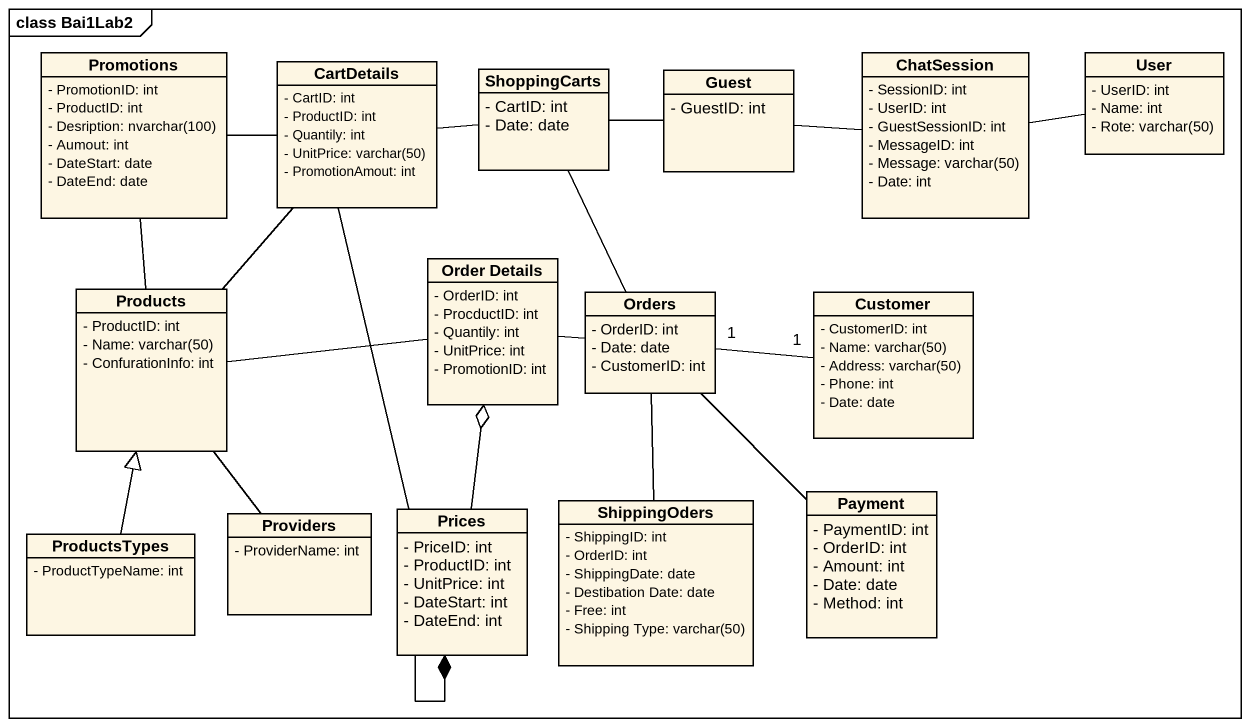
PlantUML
@startuml
mainframe class Bai1Lab2
hide circle
hide empty members
skinparam classAttributeIconSize 0
class Promotions {
  - PromotionID: int
  - ProductID: int
  {field} - Desription: nvarchar(100)
  - Aumout: int
  - DateStart: date
  - DateEnd: date
}
class CartDetails {
  - CartID: int
  - ProductID: int
  - Quantily: int
  {field} - UnitPrice: varchar(50)
  - PromotionAmout: int
}
class ShoppingCarts {
  - CartID: int
  - Date: date
}
class Guest {
  - GuestID: int
}
class ChatSession {
  - SessionID: int
  - UserID: int
  - GuestSessionID: int
  - MessageID: int
  {field} - Message: varchar(50)
  - Date: int
}
class User {
  - UserID: int
  - Name: int
  {field} - Rote: varchar(50)
}
class Products {
  - ProductID: int
  {field} - Name: varchar(50)
  - ConfurationInfo: int
}
class "Order Details" as Order_Details {
  - OrderID: int
  - ProcductID: int
  - Quantily: int
  - UnitPrice: int
  - PromotionID: int
}
class Orders {
  - OrderID: int
  - Date: date
  - CustomerID: int
}
class Customer {
  - CustomerID: int
  {field} - Name: varchar(50)
  {field} - Address: varchar(50)
  - Phone: int
  - Date: date
}
class ProductsTypes {
  - ProductTypeName: int
}
class Providers {
  - ProviderName: int
}
class Prices {
  - PriceID: int
  - ProductID: int
  - UnitPrice: int
  - DateStart: int
  - DateEnd: int
}
class ShippingOders {
  - ShippingID: int
  - OrderID: int
  - ShippingDate: date
  - Destibation Date: date
  - Free: int
  {field} - Shipping Type: varchar(50)
}
class Payment {
  - PaymentID: int
  - OrderID: int
  - Amount: int
  - Date: date
  - Method: int
}
Promotions -right- CartDetails
Promotions -- Products
CartDetails -right- ShoppingCarts
ShoppingCarts -right- Guest
Guest -right- ChatSession
ChatSession -right- User
Products -up- CartDetails
Products -right- Order_Details
Order_Details -right- Orders
Orders -up- ShoppingCarts
Orders "1" -right- "1" Customer
ProductsTypes -up-|> Products
Providers -up- Products
Prices -up- CartDetails
Prices -up-o Order_Details
Prices --* Prices
ShippingOders -up- Orders
Payment -up- Orders
@enduml
